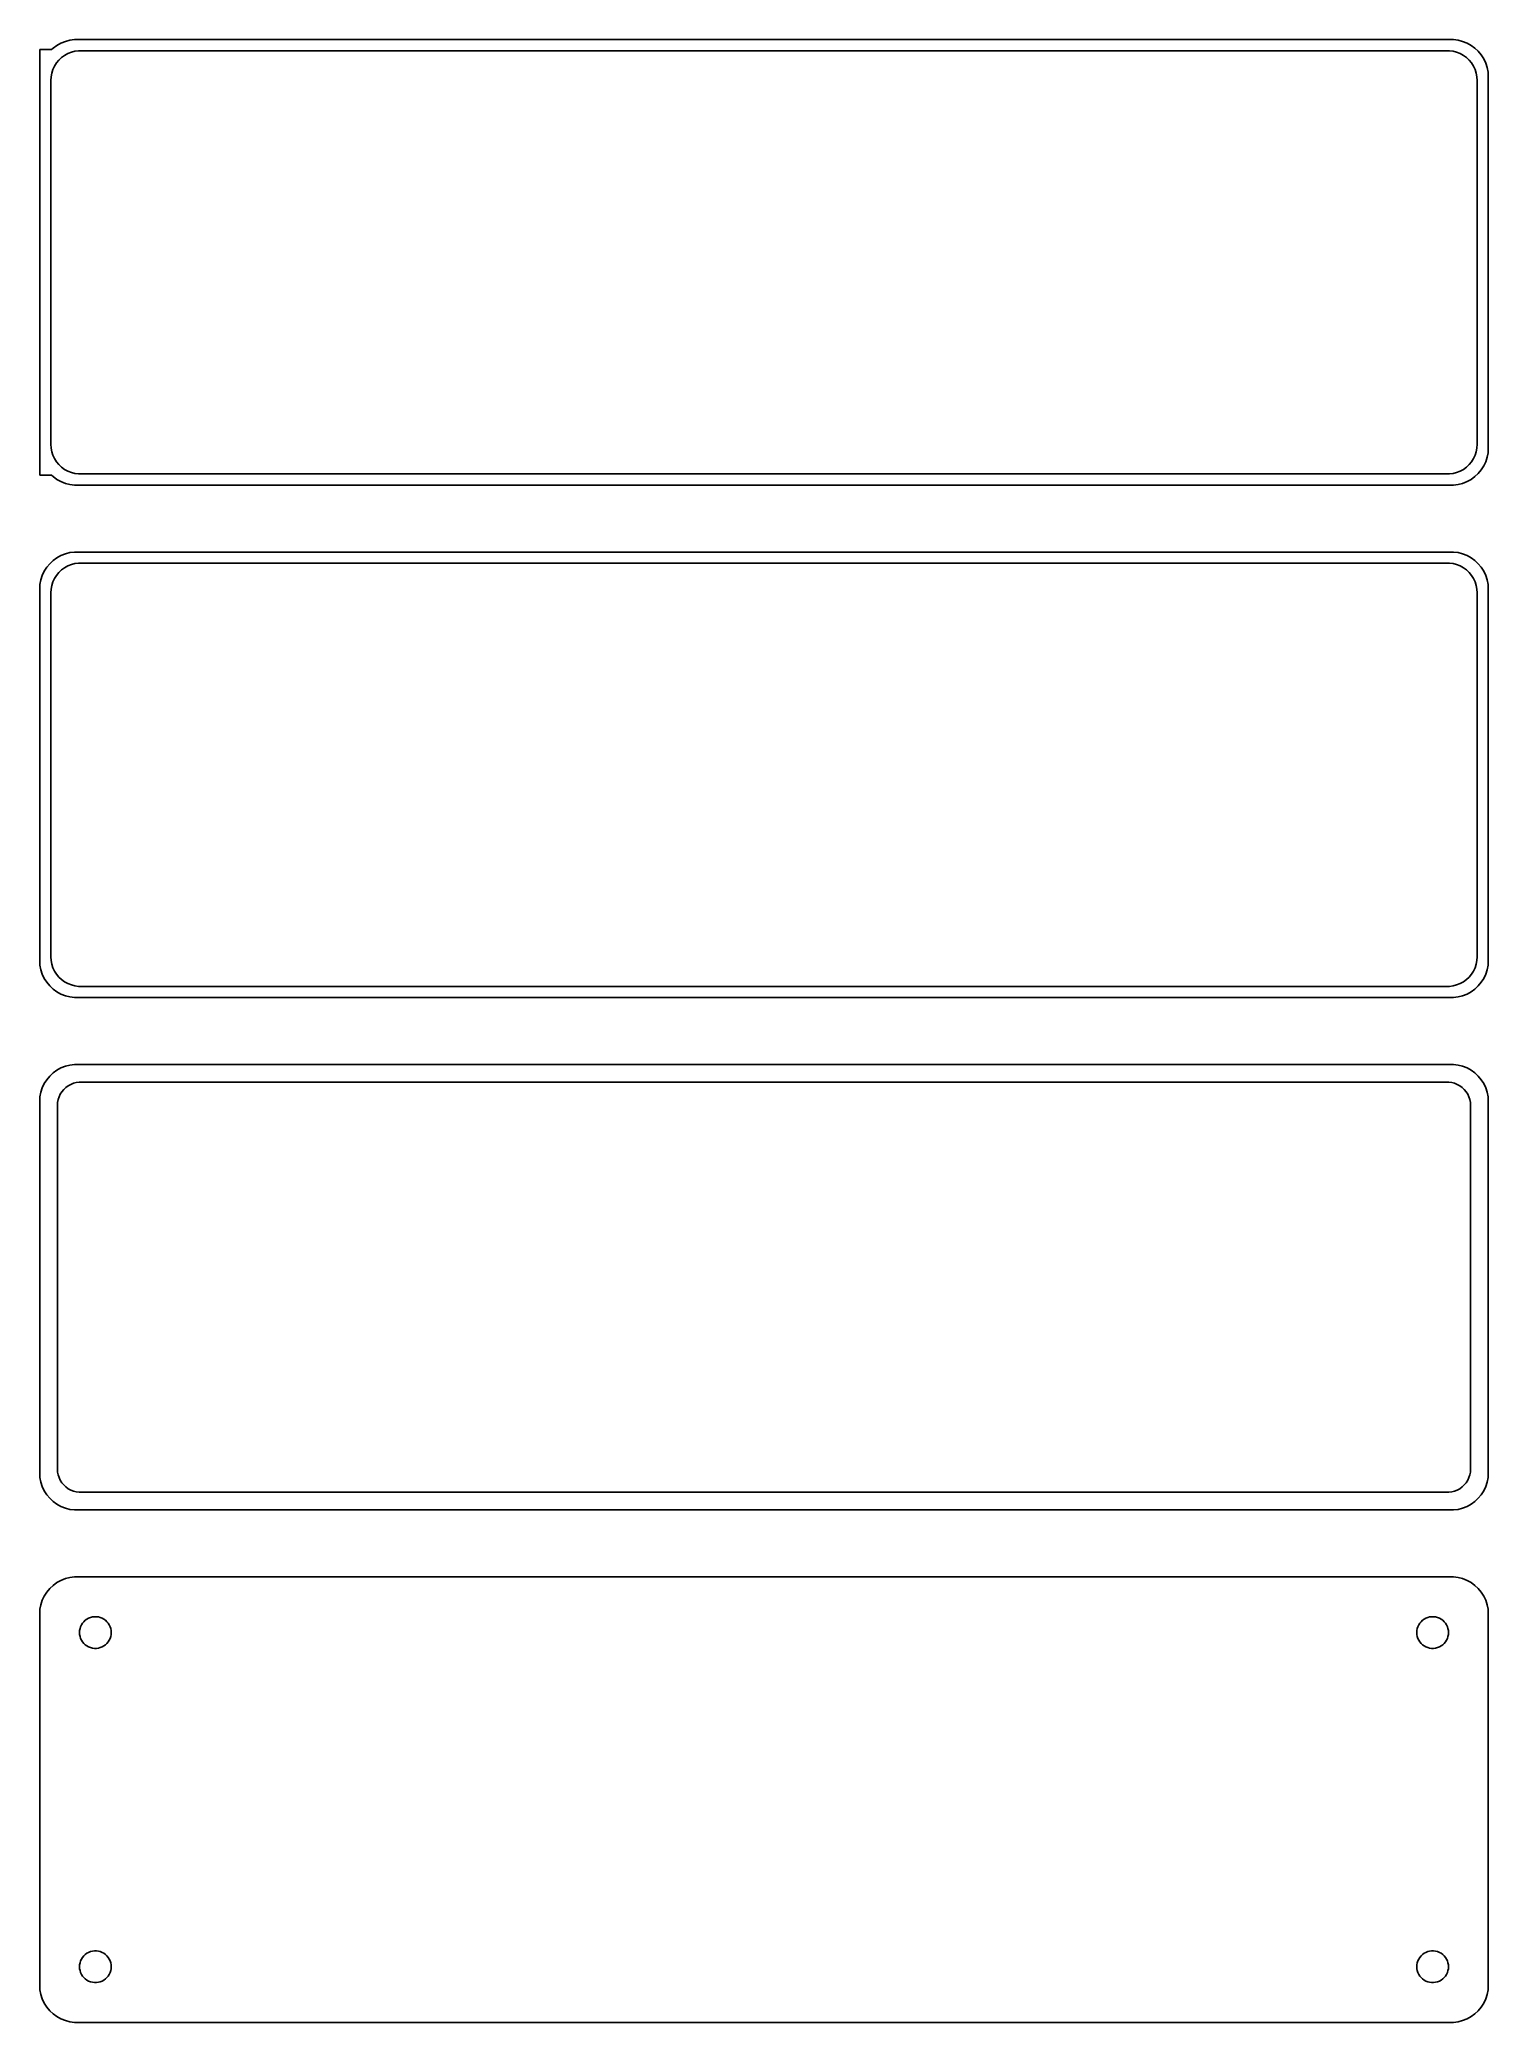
# Model space of a CAD drawing. Header units: metres. Extents: x -98 to 98, y 246 to 513.
import ezdxf

# ---------------------------------------------------------------- set-up
doc = ezdxf.new("R2010")
doc.units = ezdxf.units.M

msp = doc.modelspace()

# ---------------------------------------------------------------- linework, layer by layer
for p, q in [((-94.0451, 512.755), (-94.6289, 512.524)), ((-93.4369, 512.911), (-94.0451, 512.755)), ((-92.8139, 512.99), (-93.4369, 512.911)), ((92.8139, 512.99), (-92.8139, 512.99)), ((93.4369, 512.911), (92.8139, 512.99)), ((94.0451, 512.755), (93.4369, 512.911)), ((94.6289, 512.524), (94.0451, 512.755)), ((-95.9, 511.653), (-97.5, 511.653)), ((-97.5, 511.653), (-97.5, 454.347)), ((-95.6871, 511.853), (-95.9, 511.653)), ((-95.1791, 512.222), (-95.6871, 511.853)), ((-95.2361, 509.851), (-94.9159, 510.238)), ((-94.6289, 512.524), (-95.1791, 512.222)), ((-94.9159, 510.238), (-94.5497, 510.582)), ((-94.5497, 510.582), (-94.1433, 510.877)), ((-94.1433, 510.877), (-93.7031, 511.119)), ((-93.7031, 511.119), (-93.2361, 511.304)), ((-93.2361, 511.304), (-92.7495, 511.429)), ((-92.7495, 511.429), (-92.2512, 511.492)), ((-92.2512, 511.492), (92.2512, 511.492)), ((92.2512, 511.492), (92.7495, 511.429)), ((92.7495, 511.429), (93.2361, 511.304)), ((93.2361, 511.304), (93.7031, 511.119)), ((93.7031, 511.119), (94.1433, 510.877)), ((94.1433, 510.877), (94.5497, 510.582)), ((94.5497, 510.582), (94.9159, 510.238)), ((95.1791, 512.222), (94.6289, 512.524)), ((94.9159, 510.238), (95.2361, 509.851)), ((95.6871, 511.853), (95.1791, 512.222)), ((96.1448, 511.423), (95.6871, 511.853)), ((96.5451, 510.939), (96.1448, 511.423)), ((96.8815, 510.409), (96.5451, 510.939)), ((97.1489, 509.841), (96.8815, 510.409)), ((-96, 507.5), (-95.9685, 508.001)), ((-96, 458.5), (-96, 507.5)), ((-95.9685, 508.001), (-95.8743, 508.495)), ((-95.8743, 508.495), (-95.7191, 508.972)), ((-95.7191, 508.972), (-95.5052, 509.427)), ((-95.5052, 509.427), (-95.2361, 509.851)), ((95.2361, 509.851), (95.5052, 509.427)), ((95.5052, 509.427), (95.7191, 508.972)), ((95.7191, 508.972), (95.8743, 508.495)), ((95.8743, 508.495), (95.9685, 508.001)), ((95.9685, 508.001), (96, 507.5)), ((96, 507.5), (96, 458.5)), ((97.3429, 509.243), (97.1489, 509.841)), ((97.4606, 508.627), (97.3429, 509.243)), ((97.5, 508), (97.4606, 508.627)), ((97.5, 458), (97.5, 508)), ((-95.9685, 457.999), (-96, 458.5)), ((-95.8743, 457.505), (-95.9685, 457.999)), ((-95.7191, 457.028), (-95.8743, 457.505)), ((-95.5052, 456.573), (-95.7191, 457.028)), ((-95.2361, 456.149), (-95.5052, 456.573)), ((95.5052, 456.573), (95.2361, 456.149)), ((95.7191, 457.028), (95.5052, 456.573)), ((95.8743, 457.505), (95.7191, 457.028)), ((95.9685, 457.999), (95.8743, 457.505)), ((96, 458.5), (95.9685, 457.999)), ((97.1489, 456.159), (97.3429, 456.757)), ((97.3429, 456.757), (97.4606, 457.373)), ((97.4606, 457.373), (97.5, 458)), ((-97.5, 454.347), (-95.9, 454.347)), ((-95.9, 454.347), (-95.6871, 454.147)), ((-95.6871, 454.147), (-95.1791, 453.778)), ((-94.9159, 455.762), (-95.2361, 456.149)), ((-94.5497, 455.418), (-94.9159, 455.762)), ((-94.1433, 455.123), (-94.5497, 455.418)), ((-93.7031, 454.881), (-94.1433, 455.123)), ((-93.2361, 454.696), (-93.7031, 454.881)), ((-92.7495, 454.571), (-93.2361, 454.696)), ((-92.2512, 454.508), (-92.7495, 454.571)), ((92.2512, 454.508), (-92.2512, 454.508)), ((92.7495, 454.571), (92.2512, 454.508)), ((93.2361, 454.696), (92.7495, 454.571)), ((93.7031, 454.881), (93.2361, 454.696)), ((94.1433, 455.123), (93.7031, 454.881)), ((94.5497, 455.418), (94.1433, 455.123)), ((94.9159, 455.762), (94.5497, 455.418)), ((95.2361, 456.149), (94.9159, 455.762)), ((95.1791, 453.778), (95.6871, 454.147)), ((95.6871, 454.147), (96.1448, 454.577)), ((96.1448, 454.577), (96.5451, 455.061)), ((96.5451, 455.061), (96.8815, 455.591)), ((96.8815, 455.591), (97.1489, 456.159)), ((-95.1791, 453.778), (-94.6289, 453.476)), ((-94.6289, 453.476), (-94.0451, 453.245)), ((-94.0451, 453.245), (-93.4369, 453.089)), ((-93.4369, 453.089), (-92.8139, 453.01)), ((-92.8139, 453.01), (92.8139, 453.01)), ((92.8139, 453.01), (93.4369, 453.089)), ((93.4369, 453.089), (94.0451, 453.245)), ((94.0451, 453.245), (94.6289, 453.476)), ((94.6289, 453.476), (95.1791, 453.778)), ((-95.1791, 443.222), (-95.6871, 442.853)), ((-94.6289, 443.524), (-95.1791, 443.222)), ((-94.0451, 443.755), (-94.6289, 443.524)), ((-93.4369, 443.911), (-94.0451, 443.755)), ((-92.8139, 443.99), (-93.4369, 443.911)), ((92.8139, 443.99), (-92.8139, 443.99)), ((93.4369, 443.911), (92.8139, 443.99)), ((94.0451, 443.755), (93.4369, 443.911)), ((94.6289, 443.524), (94.0451, 443.755)), ((95.1791, 443.222), (94.6289, 443.524)), ((95.6871, 442.853), (95.1791, 443.222)), ((-97.1489, 440.841), (-97.3429, 440.243)), ((-96.8815, 441.409), (-97.1489, 440.841)), ((-96.5451, 441.939), (-96.8815, 441.409)), ((-96.1448, 442.423), (-96.5451, 441.939)), ((-95.6871, 442.853), (-96.1448, 442.423)), ((-95.5052, 440.427), (-95.2361, 440.851)), ((-95.2361, 440.851), (-94.9159, 441.238)), ((-94.9159, 441.238), (-94.5497, 441.582)), ((-94.5497, 441.582), (-94.1433, 441.877)), ((-94.1433, 441.877), (-93.7031, 442.119)), ((-93.7031, 442.119), (-93.2361, 442.304)), ((-93.2361, 442.304), (-92.7495, 442.429)), ((-92.7495, 442.429), (-92.2512, 442.492)), ((-92.2512, 442.492), (92.2512, 442.492)), ((92.2512, 442.492), (92.7495, 442.429)), ((92.7495, 442.429), (93.2361, 442.304)), ((93.2361, 442.304), (93.7031, 442.119)), ((93.7031, 442.119), (94.1433, 441.877)), ((94.1433, 441.877), (94.5497, 441.582)), ((94.5497, 441.582), (94.9159, 441.238)), ((94.9159, 441.238), (95.2361, 440.851)), ((95.2361, 440.851), (95.5052, 440.427)), ((96.1448, 442.423), (95.6871, 442.853)), ((96.5451, 441.939), (96.1448, 442.423)), ((96.8815, 441.409), (96.5451, 441.939)), ((97.1489, 440.841), (96.8815, 441.409)), ((97.3429, 440.243), (97.1489, 440.841)), ((-97.4606, 439.627), (-97.5, 439)), ((-97.5, 439), (-97.5, 389)), ((-97.3429, 440.243), (-97.4606, 439.627)), ((-96, 438.5), (-95.9685, 439.001)), ((-96, 389.5), (-96, 438.5)), ((-95.9685, 439.001), (-95.8743, 439.495)), ((-95.8743, 439.495), (-95.7191, 439.972)), ((-95.7191, 439.972), (-95.5052, 440.427)), ((95.5052, 440.427), (95.7191, 439.972)), ((95.7191, 439.972), (95.8743, 439.495)), ((95.8743, 439.495), (95.9685, 439.001)), ((95.9685, 439.001), (96, 438.5)), ((96, 438.5), (96, 389.5)), ((97.4606, 439.627), (97.3429, 440.243)), ((97.5, 439), (97.4606, 439.627)), ((97.5, 389), (97.5, 439)), ((-97.5, 389), (-97.4606, 388.373)), ((-97.4606, 388.373), (-97.3429, 387.757)), ((-97.3429, 387.757), (-97.1489, 387.159)), ((-97.1489, 387.159), (-96.8815, 386.591)), ((-95.9685, 388.999), (-96, 389.5)), ((-95.8743, 388.505), (-95.9685, 388.999)), ((-95.7191, 388.028), (-95.8743, 388.505)), ((-95.5052, 387.573), (-95.7191, 388.028)), ((-95.2361, 387.149), (-95.5052, 387.573)), ((-94.9159, 386.762), (-95.2361, 387.149)), ((95.2361, 387.149), (94.9159, 386.762)), ((95.5052, 387.573), (95.2361, 387.149)), ((95.7191, 388.028), (95.5052, 387.573)), ((95.8743, 388.505), (95.7191, 388.028)), ((95.9685, 388.999), (95.8743, 388.505)), ((96, 389.5), (95.9685, 388.999)), ((96.8815, 386.591), (97.1489, 387.159)), ((97.1489, 387.159), (97.3429, 387.757)), ((97.3429, 387.757), (97.4606, 388.373)), ((97.4606, 388.373), (97.5, 389)), ((-96.8815, 386.591), (-96.5451, 386.061)), ((-96.5451, 386.061), (-96.1448, 385.577)), ((-96.1448, 385.577), (-95.6871, 385.147)), ((-95.6871, 385.147), (-95.1791, 384.778)), ((-95.1791, 384.778), (-94.6289, 384.476)), ((-94.5497, 386.418), (-94.9159, 386.762)), ((-94.6289, 384.476), (-94.0451, 384.245)), ((-94.1433, 386.123), (-94.5497, 386.418)), ((-93.7031, 385.881), (-94.1433, 386.123)), ((-93.2361, 385.696), (-93.7031, 385.881)), ((-92.7495, 385.571), (-93.2361, 385.696)), ((-92.2512, 385.508), (-92.7495, 385.571)), ((92.2512, 385.508), (-92.2512, 385.508)), ((92.7495, 385.571), (92.2512, 385.508)), ((93.2361, 385.696), (92.7495, 385.571)), ((93.7031, 385.881), (93.2361, 385.696)), ((94.1433, 386.123), (93.7031, 385.881)), ((94.0451, 384.245), (94.6289, 384.476)), ((94.5497, 386.418), (94.1433, 386.123)), ((94.9159, 386.762), (94.5497, 386.418)), ((94.6289, 384.476), (95.1791, 384.778)), ((95.1791, 384.778), (95.6871, 385.147)), ((95.6871, 385.147), (96.1448, 385.577)), ((96.1448, 385.577), (96.5451, 386.061)), ((96.5451, 386.061), (96.8815, 386.591)), ((-94.0451, 384.245), (-93.4369, 384.089)), ((-93.4369, 384.089), (-92.8139, 384.01)), ((-92.8139, 384.01), (92.8139, 384.01)), ((92.8139, 384.01), (93.4369, 384.089)), ((93.4369, 384.089), (94.0451, 384.245)), ((-95.6871, 373.853), (-96.1448, 373.423)), ((-95.1791, 374.222), (-95.6871, 373.853)), ((-94.6289, 374.524), (-95.1791, 374.222)), ((-94.0451, 374.755), (-94.6289, 374.524)), ((-93.4369, 374.911), (-94.0451, 374.755)), ((-92.8139, 374.99), (-93.4369, 374.911)), ((92.8139, 374.99), (-92.8139, 374.99)), ((93.4369, 374.911), (92.8139, 374.99)), ((94.0451, 374.755), (93.4369, 374.911)), ((94.6289, 374.524), (94.0451, 374.755)), ((95.1791, 374.222), (94.6289, 374.524)), ((95.6871, 373.853), (95.1791, 374.222)), ((96.1448, 373.423), (95.6871, 373.853)), ((-97.3429, 371.243), (-97.4606, 370.627)), ((-97.1489, 371.841), (-97.3429, 371.243)), ((-96.8815, 372.409), (-97.1489, 371.841)), ((-96.5451, 372.939), (-96.8815, 372.409)), ((-96.1448, 373.423), (-96.5451, 372.939)), ((-94.7279, 371), (-94.5184, 371.33)), ((-94.5184, 371.33), (-94.2692, 371.631)), ((-94.2692, 371.631), (-93.9843, 371.899)), ((-93.9843, 371.899), (-93.668, 372.128)), ((-93.668, 372.128), (-93.3254, 372.317)), ((-93.3254, 372.317), (-92.9619, 372.461)), ((-92.9619, 372.461), (-92.5833, 372.558)), ((-92.5833, 372.558), (-92.1955, 372.607)), ((-92.1955, 372.607), (92.1955, 372.607)), ((92.1955, 372.607), (92.5833, 372.558)), ((92.5833, 372.558), (92.9619, 372.461)), ((92.9619, 372.461), (93.3254, 372.317)), ((93.3254, 372.317), (93.668, 372.128)), ((93.668, 372.128), (93.9843, 371.899)), ((93.9843, 371.899), (94.2692, 371.631)), ((94.2692, 371.631), (94.5184, 371.33)), ((94.5184, 371.33), (94.7279, 371)), ((96.5451, 372.939), (96.1448, 373.423)), ((96.8815, 372.409), (96.5451, 372.939)), ((97.1489, 371.841), (96.8815, 372.409)), ((97.3429, 371.243), (97.1489, 371.841)), ((97.4606, 370.627), (97.3429, 371.243)), ((-97.4606, 370.627), (-97.5, 370)), ((-97.5, 370), (-97.5, 320)), ((-95.1129, 369.5), (-95.0884, 369.89)), ((-95.1129, 320.5), (-95.1129, 369.5)), ((-95.0884, 369.89), (-95.0151, 370.274)), ((-95.0151, 370.274), (-94.8943, 370.646)), ((-94.8943, 370.646), (-94.7279, 371)), ((94.7279, 371), (94.8943, 370.646)), ((94.8943, 370.646), (95.0151, 370.274)), ((95.0151, 370.274), (95.0884, 369.89)), ((95.0884, 369.89), (95.1129, 369.5)), ((95.1129, 369.5), (95.1129, 320.5)), ((97.5, 370), (97.4606, 370.627)), ((97.5, 320), (97.5, 370)), ((-95.0884, 320.11), (-95.1129, 320.5)), ((95.1129, 320.5), (95.0884, 320.11)), ((-97.5, 320), (-97.4606, 319.373)), ((-97.4606, 319.373), (-97.3429, 318.757)), ((-97.3429, 318.757), (-97.1489, 318.159)), ((-97.1489, 318.159), (-96.8815, 317.591)), ((-95.0151, 319.726), (-95.0884, 320.11)), ((-94.8943, 319.354), (-95.0151, 319.726)), ((-94.7279, 319), (-94.8943, 319.354)), ((-94.5184, 318.67), (-94.7279, 319)), ((-94.2692, 318.369), (-94.5184, 318.67)), ((-93.9843, 318.101), (-94.2692, 318.369)), ((-93.668, 317.872), (-93.9843, 318.101)), ((-93.3254, 317.683), (-93.668, 317.872)), ((93.668, 317.872), (93.3254, 317.683)), ((93.9843, 318.101), (93.668, 317.872)), ((94.2692, 318.369), (93.9843, 318.101)), ((94.5184, 318.67), (94.2692, 318.369)), ((94.7279, 319), (94.5184, 318.67)), ((94.8943, 319.354), (94.7279, 319)), ((95.0151, 319.726), (94.8943, 319.354)), ((95.0884, 320.11), (95.0151, 319.726)), ((96.8815, 317.591), (97.1489, 318.159)), ((97.1489, 318.159), (97.3429, 318.757)), ((97.3429, 318.757), (97.4606, 319.373)), ((97.4606, 319.373), (97.5, 320)), ((-96.8815, 317.591), (-96.5451, 317.061)), ((-96.5451, 317.061), (-96.1448, 316.577)), ((-96.1448, 316.577), (-95.6871, 316.147)), ((-95.6871, 316.147), (-95.1791, 315.778)), ((-95.1791, 315.778), (-94.6289, 315.476)), ((-94.6289, 315.476), (-94.0451, 315.245)), ((-94.0451, 315.245), (-93.4369, 315.089)), ((-93.4369, 315.089), (-92.8139, 315.01)), ((-92.9619, 317.539), (-93.3254, 317.683)), ((-92.5833, 317.442), (-92.9619, 317.539)), ((-92.1955, 317.393), (-92.5833, 317.442)), ((92.1955, 317.393), (-92.1955, 317.393)), ((92.5833, 317.442), (92.1955, 317.393)), ((92.9619, 317.539), (92.5833, 317.442)), ((92.8139, 315.01), (93.4369, 315.089)), ((93.3254, 317.683), (92.9619, 317.539)), ((93.4369, 315.089), (94.0451, 315.245)), ((94.0451, 315.245), (94.6289, 315.476)), ((94.6289, 315.476), (95.1791, 315.778)), ((95.1791, 315.778), (95.6871, 316.147)), ((95.6871, 316.147), (96.1448, 316.577)), ((96.1448, 316.577), (96.5451, 317.061)), ((96.5451, 317.061), (96.8815, 317.591)), ((-92.8139, 315.01), (92.8139, 315.01)), ((-96.1448, 304.423), (-96.5451, 303.939)), ((-95.6871, 304.853), (-96.1448, 304.423)), ((-95.1791, 305.222), (-95.6871, 304.853)), ((-94.6289, 305.524), (-95.1791, 305.222)), ((-94.0451, 305.755), (-94.6289, 305.524)), ((-93.4369, 305.911), (-94.0451, 305.755)), ((-92.8139, 305.99), (-93.4369, 305.911)), ((92.8139, 305.99), (-92.8139, 305.99)), ((93.4369, 305.911), (92.8139, 305.99)), ((94.0451, 305.755), (93.4369, 305.911)), ((94.6289, 305.524), (94.0451, 305.755)), ((95.1791, 305.222), (94.6289, 305.524)), ((95.6871, 304.853), (95.1791, 305.222)), ((96.1448, 304.423), (95.6871, 304.853)), ((96.5451, 303.939), (96.1448, 304.423)), ((-97.3429, 302.243), (-97.4606, 301.627)), ((-97.1489, 302.841), (-97.3429, 302.243)), ((-96.8815, 303.409), (-97.1489, 302.841)), ((-96.5451, 303.939), (-96.8815, 303.409)), ((96.8815, 303.409), (96.5451, 303.939)), ((97.1489, 302.841), (96.8815, 303.409)), ((97.3429, 302.243), (97.1489, 302.841)), ((97.4606, 301.627), (97.3429, 302.243)), ((-97.4606, 301.627), (-97.5, 301)), ((-97.5, 301), (-97.5, 251)), ((-92.1185, 298.768), (-92.0682, 299.031)), ((-92.0682, 299.031), (-91.9853, 299.286)), ((-91.9853, 299.286), (-91.8712, 299.529)), ((-91.8712, 299.529), (-91.7275, 299.755)), ((-91.7275, 299.755), (-91.5566, 299.962)), ((-91.5566, 299.962), (-91.3611, 300.145)), ((-91.3611, 300.145), (-91.1441, 300.303)), ((-91.1441, 300.303), (-90.9092, 300.432)), ((-90.9092, 300.432), (-90.6598, 300.531)), ((-90.6598, 300.531), (-90.4001, 300.597)), ((-90.4001, 300.597), (-90.1341, 300.631)), ((-90.1341, 300.631), (-89.8659, 300.631)), ((-89.8659, 300.631), (-89.5999, 300.597)), ((-89.5999, 300.597), (-89.3401, 300.531)), ((-89.3401, 300.531), (-89.0908, 300.432)), ((-89.0908, 300.432), (-88.8559, 300.303)), ((-88.8559, 300.303), (-88.6389, 300.145)), ((-88.6389, 300.145), (-88.4434, 299.962)), ((-88.4434, 299.962), (-88.2725, 299.755)), ((-88.2725, 299.755), (-88.1288, 299.529)), ((-88.1288, 299.529), (-88.0146, 299.286)), ((-88.0146, 299.286), (-87.9318, 299.031)), ((-87.9318, 299.031), (-87.8815, 298.768)), ((87.8815, 298.768), (87.9318, 299.031)), ((87.9318, 299.031), (88.0146, 299.286)), ((88.0146, 299.286), (88.1288, 299.529)), ((88.1288, 299.529), (88.2725, 299.755)), ((88.2725, 299.755), (88.4434, 299.962)), ((88.4434, 299.962), (88.6389, 300.145)), ((88.6389, 300.145), (88.8559, 300.303)), ((88.8559, 300.303), (89.0908, 300.432)), ((89.0908, 300.432), (89.3401, 300.531)), ((89.3401, 300.531), (89.5999, 300.597)), ((89.5999, 300.597), (89.8659, 300.631)), ((89.8659, 300.631), (90.1341, 300.631)), ((90.1341, 300.631), (90.4001, 300.597)), ((90.4001, 300.597), (90.6598, 300.531)), ((90.6598, 300.531), (90.9092, 300.432)), ((90.9092, 300.432), (91.1441, 300.303)), ((91.1441, 300.303), (91.3611, 300.145)), ((91.3611, 300.145), (91.5566, 299.962)), ((91.5566, 299.962), (91.7275, 299.755)), ((91.7275, 299.755), (91.8712, 299.529)), ((91.8712, 299.529), (91.9853, 299.286)), ((91.9853, 299.286), (92.0682, 299.031)), ((92.0682, 299.031), (92.1185, 298.768)), ((97.5, 301), (97.4606, 301.627)), ((97.5, 251), (97.5, 301)), ((-92.1353, 298.5), (-92.1185, 298.768)), ((-92.1185, 298.232), (-92.1353, 298.5)), ((-92.0682, 297.969), (-92.1185, 298.232)), ((-91.9853, 297.714), (-92.0682, 297.969)), ((-91.8712, 297.471), (-91.9853, 297.714)), ((-91.7275, 297.245), (-91.8712, 297.471)), ((-91.5566, 297.038), (-91.7275, 297.245)), ((-91.3611, 296.855), (-91.5566, 297.038)), ((-91.1441, 296.697), (-91.3611, 296.855)), ((-90.9092, 296.568), (-91.1441, 296.697)), ((-90.6598, 296.469), (-90.9092, 296.568)), ((-90.4001, 296.403), (-90.6598, 296.469)), ((-90.1341, 296.369), (-90.4001, 296.403)), ((-89.8659, 296.369), (-90.1341, 296.369)), ((-89.5999, 296.403), (-89.8659, 296.369)), ((-89.3401, 296.469), (-89.5999, 296.403)), ((-89.0908, 296.568), (-89.3401, 296.469)), ((-88.8559, 296.697), (-89.0908, 296.568)), ((-88.6389, 296.855), (-88.8559, 296.697)), ((-88.4434, 297.038), (-88.6389, 296.855)), ((-88.2725, 297.245), (-88.4434, 297.038)), ((-88.1288, 297.471), (-88.2725, 297.245)), ((-88.0146, 297.714), (-88.1288, 297.471)), ((-87.9318, 297.969), (-88.0146, 297.714)), ((-87.8815, 298.232), (-87.9318, 297.969)), ((-87.8815, 298.768), (-87.8647, 298.5)), ((-87.8647, 298.5), (-87.8815, 298.232)), ((87.8647, 298.5), (87.8815, 298.768)), ((87.8815, 298.232), (87.8647, 298.5)), ((87.9318, 297.969), (87.8815, 298.232)), ((88.0146, 297.714), (87.9318, 297.969)), ((88.1288, 297.471), (88.0146, 297.714)), ((88.2725, 297.245), (88.1288, 297.471)), ((88.4434, 297.038), (88.2725, 297.245)), ((88.6389, 296.855), (88.4434, 297.038)), ((88.8559, 296.697), (88.6389, 296.855)), ((89.0908, 296.568), (88.8559, 296.697)), ((89.3401, 296.469), (89.0908, 296.568)), ((89.5999, 296.403), (89.3401, 296.469)), ((89.8659, 296.369), (89.5999, 296.403)), ((90.1341, 296.369), (89.8659, 296.369)), ((90.4001, 296.403), (90.1341, 296.369)), ((90.6598, 296.469), (90.4001, 296.403)), ((90.9092, 296.568), (90.6598, 296.469)), ((91.1441, 296.697), (90.9092, 296.568)), ((91.3611, 296.855), (91.1441, 296.697)), ((91.5566, 297.038), (91.3611, 296.855)), ((91.7275, 297.245), (91.5566, 297.038)), ((91.8712, 297.471), (91.7275, 297.245)), ((91.9853, 297.714), (91.8712, 297.471)), ((92.0682, 297.969), (91.9853, 297.714)), ((92.1185, 298.232), (92.0682, 297.969)), ((92.1185, 298.768), (92.1353, 298.5)), ((92.1353, 298.5), (92.1185, 298.232)), ((-92.1353, 253.5), (-92.1185, 253.768)), ((-92.1185, 253.768), (-92.0682, 254.031)), ((-92.0682, 254.031), (-91.9853, 254.286)), ((-91.9853, 254.286), (-91.8712, 254.529)), ((-91.8712, 254.529), (-91.7275, 254.755)), ((-91.7275, 254.755), (-91.5566, 254.962)), ((-91.5566, 254.962), (-91.3611, 255.145)), ((-91.3611, 255.145), (-91.1441, 255.303)), ((-91.1441, 255.303), (-90.9092, 255.432)), ((-90.9092, 255.432), (-90.6598, 255.531)), ((-90.6598, 255.531), (-90.4001, 255.597)), ((-90.4001, 255.597), (-90.1341, 255.631)), ((-90.1341, 255.631), (-89.8659, 255.631)), ((-89.8659, 255.631), (-89.5999, 255.597)), ((-89.5999, 255.597), (-89.3401, 255.531)), ((-89.3401, 255.531), (-89.0908, 255.432)), ((-89.0908, 255.432), (-88.8559, 255.303)), ((-88.8559, 255.303), (-88.6389, 255.145)), ((-88.6389, 255.145), (-88.4434, 254.962)), ((-88.4434, 254.962), (-88.2725, 254.755)), ((-88.2725, 254.755), (-88.1288, 254.529)), ((-88.1288, 254.529), (-88.0146, 254.286)), ((-88.0146, 254.286), (-87.9318, 254.031)), ((-87.9318, 254.031), (-87.8815, 253.768)), ((-87.8815, 253.768), (-87.8647, 253.5)), ((87.8647, 253.5), (87.8815, 253.768)), ((87.8815, 253.768), (87.9318, 254.031)), ((87.9318, 254.031), (88.0146, 254.286)), ((88.0146, 254.286), (88.1288, 254.529)), ((88.1288, 254.529), (88.2725, 254.755)), ((88.2725, 254.755), (88.4434, 254.962)), ((88.4434, 254.962), (88.6389, 255.145)), ((88.6389, 255.145), (88.8559, 255.303)), ((88.8559, 255.303), (89.0908, 255.432)), ((89.0908, 255.432), (89.3401, 255.531)), ((89.3401, 255.531), (89.5999, 255.597)), ((89.5999, 255.597), (89.8659, 255.631)), ((89.8659, 255.631), (90.1341, 255.631)), ((90.1341, 255.631), (90.4001, 255.597)), ((90.4001, 255.597), (90.6598, 255.531)), ((90.6598, 255.531), (90.9092, 255.432)), ((90.9092, 255.432), (91.1441, 255.303)), ((91.1441, 255.303), (91.3611, 255.145)), ((91.3611, 255.145), (91.5566, 254.962)), ((91.5566, 254.962), (91.7275, 254.755)), ((91.7275, 254.755), (91.8712, 254.529)), ((91.8712, 254.529), (91.9853, 254.286)), ((91.9853, 254.286), (92.0682, 254.031)), ((92.0682, 254.031), (92.1185, 253.768)), ((92.1185, 253.768), (92.1353, 253.5)), ((-97.5, 251), (-97.4606, 250.373)), ((-92.1185, 253.232), (-92.1353, 253.5)), ((-92.0682, 252.969), (-92.1185, 253.232)), ((-91.9853, 252.714), (-92.0682, 252.969)), ((-91.8712, 252.471), (-91.9853, 252.714)), ((-91.7275, 252.245), (-91.8712, 252.471)), ((-91.5566, 252.038), (-91.7275, 252.245)), ((-91.3611, 251.855), (-91.5566, 252.038)), ((-91.1441, 251.697), (-91.3611, 251.855)), ((-90.9092, 251.568), (-91.1441, 251.697)), ((-90.6598, 251.469), (-90.9092, 251.568)), ((-90.4001, 251.403), (-90.6598, 251.469)), ((-90.1341, 251.369), (-90.4001, 251.403)), ((-89.8659, 251.369), (-90.1341, 251.369)), ((-89.5999, 251.403), (-89.8659, 251.369)), ((-89.3401, 251.469), (-89.5999, 251.403)), ((-89.0908, 251.568), (-89.3401, 251.469)), ((-88.8559, 251.697), (-89.0908, 251.568)), ((-88.6389, 251.855), (-88.8559, 251.697)), ((-88.4434, 252.038), (-88.6389, 251.855)), ((-88.2725, 252.245), (-88.4434, 252.038)), ((-88.1288, 252.471), (-88.2725, 252.245)), ((-88.0146, 252.714), (-88.1288, 252.471)), ((-87.9318, 252.969), (-88.0146, 252.714)), ((-87.8815, 253.232), (-87.9318, 252.969)), ((-87.8647, 253.5), (-87.8815, 253.232)), ((87.8815, 253.232), (87.8647, 253.5)), ((87.9318, 252.969), (87.8815, 253.232)), ((88.0146, 252.714), (87.9318, 252.969)), ((88.1288, 252.471), (88.0146, 252.714)), ((88.2725, 252.245), (88.1288, 252.471)), ((88.4434, 252.038), (88.2725, 252.245)), ((88.6389, 251.855), (88.4434, 252.038)), ((88.8559, 251.697), (88.6389, 251.855)), ((89.0908, 251.568), (88.8559, 251.697)), ((89.3401, 251.469), (89.0908, 251.568)), ((89.5999, 251.403), (89.3401, 251.469)), ((89.8659, 251.369), (89.5999, 251.403)), ((90.1341, 251.369), (89.8659, 251.369)), ((90.4001, 251.403), (90.1341, 251.369)), ((90.6598, 251.469), (90.4001, 251.403)), ((90.9092, 251.568), (90.6598, 251.469)), ((91.1441, 251.697), (90.9092, 251.568)), ((91.3611, 251.855), (91.1441, 251.697)), ((91.5566, 252.038), (91.3611, 251.855)), ((91.7275, 252.245), (91.5566, 252.038)), ((91.8712, 252.471), (91.7275, 252.245)), ((91.9853, 252.714), (91.8712, 252.471)), ((92.0682, 252.969), (91.9853, 252.714)), ((92.1185, 253.232), (92.0682, 252.969)), ((92.1353, 253.5), (92.1185, 253.232)), ((97.4606, 250.373), (97.5, 251)), ((-97.4606, 250.373), (-97.3429, 249.757)), ((-97.3429, 249.757), (-97.1489, 249.159)), ((-97.1489, 249.159), (-96.8815, 248.591)), ((-96.8815, 248.591), (-96.5451, 248.061)), ((96.5451, 248.061), (96.8815, 248.591)), ((96.8815, 248.591), (97.1489, 249.159)), ((97.1489, 249.159), (97.3429, 249.757)), ((97.3429, 249.757), (97.4606, 250.373)), ((-96.5451, 248.061), (-96.1448, 247.577)), ((-96.1448, 247.577), (-95.6871, 247.147)), ((-95.6871, 247.147), (-95.1791, 246.778)), ((-95.1791, 246.778), (-94.6289, 246.476)), ((-94.6289, 246.476), (-94.0451, 246.245)), ((-94.0451, 246.245), (-93.4369, 246.089)), ((-93.4369, 246.089), (-92.8139, 246.01)), ((-92.8139, 246.01), (92.8139, 246.01)), ((92.8139, 246.01), (93.4369, 246.089)), ((93.4369, 246.089), (94.0451, 246.245)), ((94.0451, 246.245), (94.6289, 246.476)), ((94.6289, 246.476), (95.1791, 246.778)), ((95.1791, 246.778), (95.6871, 247.147)), ((95.6871, 247.147), (96.1448, 247.577)), ((96.1448, 247.577), (96.5451, 248.061))]:
    msp.add_line(p, q)

doc.saveas('drawing.dxf')
